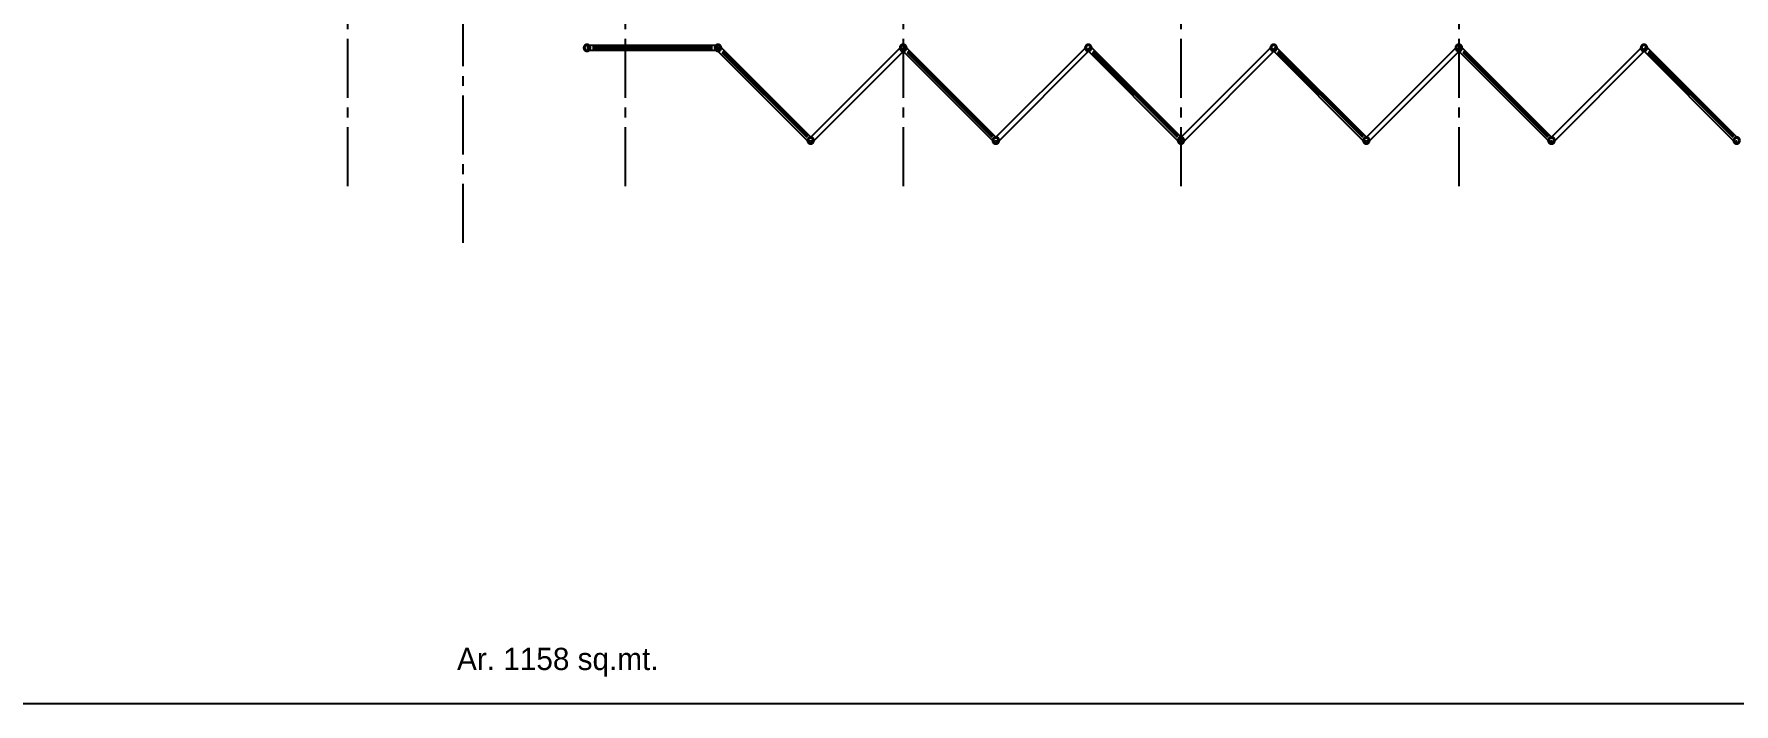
# Model space of a CAD drawing. Header units: millimetres. Extents: x -276609 to 1081398, y -453808 to 472098.
# Drawn here: x 785026 to 812562, y -94077 to -83232 of the extents above; entities that cross this region are included whole.
import ezdxf

# ---------------------------------------------------------------- set-up
doc = ezdxf.new("R2010")
doc.units = ezdxf.units.MM
doc.header["$MEASUREMENT"] = 0
doc.linetypes.add('CENTER2', pattern=[28.575, 19.05, -3.175, 3.175, -3.175])
doc.layers.add('A-Anno-Grid Lines', color=7, linetype='Continuous', true_color=0xbbc3bd)
for name, color, linetype, lineweight in [('A-WIN', 5, 'Continuous', 25), ('S-Concrete', 40, 'Continuous', 25), ('SHADE SCREEN', 171, 'Continuous', 15)]:
    doc.layers.add(name, color=color, linetype=linetype, lineweight=lineweight)
for name, color, linetype in [('AREA', 7, 'Continuous'), ('Dimension', 7, 'Continuous'), ('SHADING COLUMNS', 210, 'Continuous')]:
    doc.layers.add(name, color=color, linetype=linetype)
doc.styles.get("Standard").update_dxf_attribs({"font": ''})
doc.styles.get('Standard').set_extended_font_data('Gill Sans MT')

# ---------------------------------------------------------------- blocks, each defined once
blk = doc.blocks.new('Round Bar - 3_-44-4 First Floor Lvl')
at = {"layer": 'A-WIN'}
for p, q in [((-1035, -37), (-1035, 25)), ((1026, 38), (-1023, 38)), ((1026, 38), (-1023, 38)), ((1027, 38), (1026, 38)), ((1027, 38), (1026, 38)), ((1064, 38), (1038, 38)), ((1064, 38), (1038, 38)), ((1064, 38), (1064, -3)), ((-1027, -38), (-1026, -38)), ((-1027, -38), (-1026, -38)), ((-1026, -38), (1023, -38)), ((-1026, -38), (1023, -38))]:
    blk.add_line(p, q, dxfattribs=at)
blk = doc.blocks.new('Round Bar - 3_-159-4 First Floor Lvl')
at = {"layer": 'A-WIN'}
for p, q in [((-1051, -27), (-1051, 38)), ((-1038, 38), (-1051, 38)), ((-1038, 38), (-1051, 38)), ((-1026, 38), (-1027, 38)), ((-1026, 38), (-1027, 38)), ((1023, 38), (-1026, 38)), ((1023, 38), (-1026, 38)), ((1057, 1), (1057, -38)), ((-1023, -38), (1026, -38)), ((-1023, -38), (1026, -38)), ((1026, -38), (1027, -38)), ((1026, -38), (1027, -38)), ((1038, -38), (1057, -38)), ((1038, -38), (1057, -38))]:
    blk.add_line(p, q, dxfattribs=at)
blk = doc.blocks.new('Round Bar - 3_-172-4 First Floor Lvl')
at = {"layer": 'A-WIN'}
for p, q in [((-1051, -24), (-1051, 38)), ((-1038, 38), (-1051, 38)), ((-1038, 38), (-1051, 38)), ((-1025, 38), (-1026, 38)), ((-1025, 38), (-1026, 38)), ((1023, 38), (-1025, 38)), ((1023, 38), (-1025, 38)), ((1057, 1), (1057, -38)), ((-1045, -38), (-1038, -38)), ((-1045, -38), (-1038, -38)), ((-1027, -38), (-1026, -38)), ((-1027, -38), (-1026, -38)), ((-1026, -38), (1026, -38)), ((-1026, -38), (1026, -38)), ((1026, -38), (1027, -38)), ((1026, -38), (1027, -38)), ((1038, -38), (1057, -38)), ((1038, -38), (1057, -38))]:
    blk.add_line(p, q, dxfattribs=at)
blk = doc.blocks.new('Round Bar - 3_-167-4 First Floor Lvl')
at = {"layer": 'A-WIN'}
for p, q in [((-1051, -38), (-1051, 24)), ((-1038, 38), (-1044, 38)), ((-1038, 38), (-1044, 38)), ((1026, 38), (-1026, 38)), ((-1026, 38), (-1026, 38)), ((-1026, 38), (-1026, 38)), ((-1026, 38), (-1026, 38)), ((1026, 38), (-1026, 38)), ((-1026, 38), (-1026, 38)), ((1027, 38), (1026, 38)), ((1027, 38), (1026, 38)), ((1057, 38), (1038, 38)), ((1057, 38), (1038, 38)), ((1057, -38), (1057, 38)), ((-1051, -38), (-1038, -38)), ((-1051, -38), (-1038, -38)), ((-1026, -38), (-1026, -38)), ((-1026, -38), (-1026, -38)), ((-1026, -38), (1026, -38)), ((-1026, -38), (1026, -38)), ((-1026, -38), (-1026, -38)), ((-1026, -38), (-1026, -38)), ((1026, -38), (1028, -38)), ((1026, -38), (1028, -38)), ((1038, -38), (1057, -38)), ((1038, -38), (1057, -38))]:
    blk.add_line(p, q, dxfattribs=at)
blk = doc.blocks.new('grd din')
at = {"layer": 'A-Anno-Grid Lines', "linetype": 'CENTER2', "ltscale": 50}
for p, q in [((484314, 133526), (484314, 180371)), ((475314, 133526), (475314, 179267)), ((477184, 132609), (477184, 179317)), ((479814, 133526), (479814, 179267)), ((488814, 133526), (488814, 179267)), ((493314, 133526), (493314, 179267))]:
    blk.add_line(p, q, dxfattribs=at)
blk = doc.blocks.new('Pipe-Column - Pipe3-1_2STD-50-2 GL')
at = {"layer": 'S-Concrete', "lineweight": 35}
for radius, start, end in [(50.8, 0, 180), (45.1, 0, 180), (45.1, 180, 0), (50.8, 180, 360)]:
    blk.add_arc((0, 0), radius, start, end, dxfattribs=at)
blk = doc.blocks.new('Pipe-Column - Pipe3-1_2STD-49-2 GL')
at = {"layer": 'S-Concrete', "lineweight": 35}
for radius, start, end in [(50.8, 0, 180), (50.8, 180, 360), (45.1, 360, 180), (45.1, 180, 360)]:
    blk.add_arc((0, 0), radius, start, end, dxfattribs=at)
blk = doc.blocks.new('Pipe-Column - Pipe3-1_2STD-48-2 GL')
at = {"layer": 'S-Concrete', "lineweight": 35}
for radius, start, end in [(50.8, 0, 180), (50.8, 180, 360), (45.1, 360, 180), (45.1, 180, 360)]:
    blk.add_arc((0, 0), radius, start, end, dxfattribs=at)
blk = doc.blocks.new('TRGHT4')
at = {"layer": 'SHADING COLUMNS', "rotation": 135.0000000004137}
for name, p in [('Pipe-Column - Pipe3-1_2STD-48-2 GL', (397060, -146087)), ('Pipe-Column - Pipe3-1_2STD-49-2 GL', (399181, -146087))]:
    blk.add_blockref(name, p, dxfattribs=at)
at = {"layer": 'SHADING COLUMNS'}
for p in [(402181, -146087), (405181, -146087), (408181, -146087), (411181, -146087), (414181, -146087), (400681, -147587), (403681, -147587), (406681, -147587), (409681, -147587), (412681, -147587), (415681, -147587)]:
    blk.add_blockref('Pipe-Column - Pipe3-1_2STD-50-2 GL', p, dxfattribs=at)

msp = doc.modelspace()

# ---------------------------------------------------------------- linework, layer by layer
at = {"layer": 'Dimension'}
msp.add_lwpolyline([(769654.6, -94077.1), (769654.6, -34677.1), (853654.6, -34677.1), (853654.6, -94077.1)], close=True, dxfattribs=at)
at = {"layer": 'SHADE SCREEN', "lineweight": 35}
for p, q in [((796014.1, -83447.7), (794071.3, -83447.7)), ((794071.3, -83457.7), (796014.1, -83457.7)), ((796173.9, -83524.2), (797547.7, -84898)), ((797554.8, -84890.9), (796181, -83517.1)), ((799173.9, -83524.2), (800547.7, -84898)), ((800554.8, -84890.9), (799181, -83517.1)), ((802173.9, -83524.2), (803547.7, -84898)), ((803554.8, -84890.9), (802181, -83517.1)), ((805173.9, -83524.2), (806547.7, -84898)), ((806554.8, -84890.9), (805181, -83517.1)), ((808173.9, -83524.2), (809547.7, -84898)), ((809554.8, -84890.9), (808181, -83517.1)), ((811173.9, -83524.2), (812547.7, -84898)), ((812554.8, -84890.9), (811181, -83517.1))]:
    msp.add_line(p, q, dxfattribs=at)

# ---------------------------------------------------------------- block references
at = {"layer": 'A-Anno-Grid Lines'}
msp.add_blockref('grd din', (314793.6, -219219.5), dxfattribs=at)
at = {"layer": 'S-Concrete'}
msp.add_blockref('TRGHT4', (396924.3, 62631.8), dxfattribs=at)
at = {"layer": 'SHADE SCREEN', "lineweight": 35}
for name, p, rotation in [('Round Bar - 3_-167-4 First Floor Lvl', (795047.5, -83457.7), 180), ('Round Bar - 3_-172-4 First Floor Lvl', (796857.4, -84207.7), 315.0000000005251), ('Round Bar - 3_-159-4 First Floor Lvl', (799857.4, -84207.7), 315.0000000005251), ('Round Bar - 3_-159-4 First Floor Lvl', (802857.4, -84207.7), 315.0000000005251), ('Round Bar - 3_-159-4 First Floor Lvl', (805857.4, -84207.7), 315.0000000005251), ('Round Bar - 3_-159-4 First Floor Lvl', (808857.4, -84207.7), 315.0000000005251), ('Round Bar - 3_-159-4 First Floor Lvl', (811857.4, -84207.7), 315.0000000005251)]:
    msp.add_blockref(name, p, dxfattribs=dict(at, rotation=rotation))
at = {"layer": 'SHADE SCREEN', "rotation": 224.9999999994749}
for p in [(798357.4, -84207.7), (801357.4, -84207.7), (804357.4, -84207.7), (807357.4, -84207.7), (810357.4, -84207.7)]:
    msp.add_blockref('Round Bar - 3_-44-4 First Floor Lvl', p, dxfattribs=at)

# ---------------------------------------------------------------- texts
at = {"layer": 'AREA', "insert": (791878.4, -93167.6), "char_height": 360, "width": 7754.871, "attachment_point": 1}
msp.add_mtext('{\\fCentury Gothic|b0|i0|c0|p34;Ar. 1158 sq.mt.}', dxfattribs=at)

doc.saveas('drawing.dxf')
